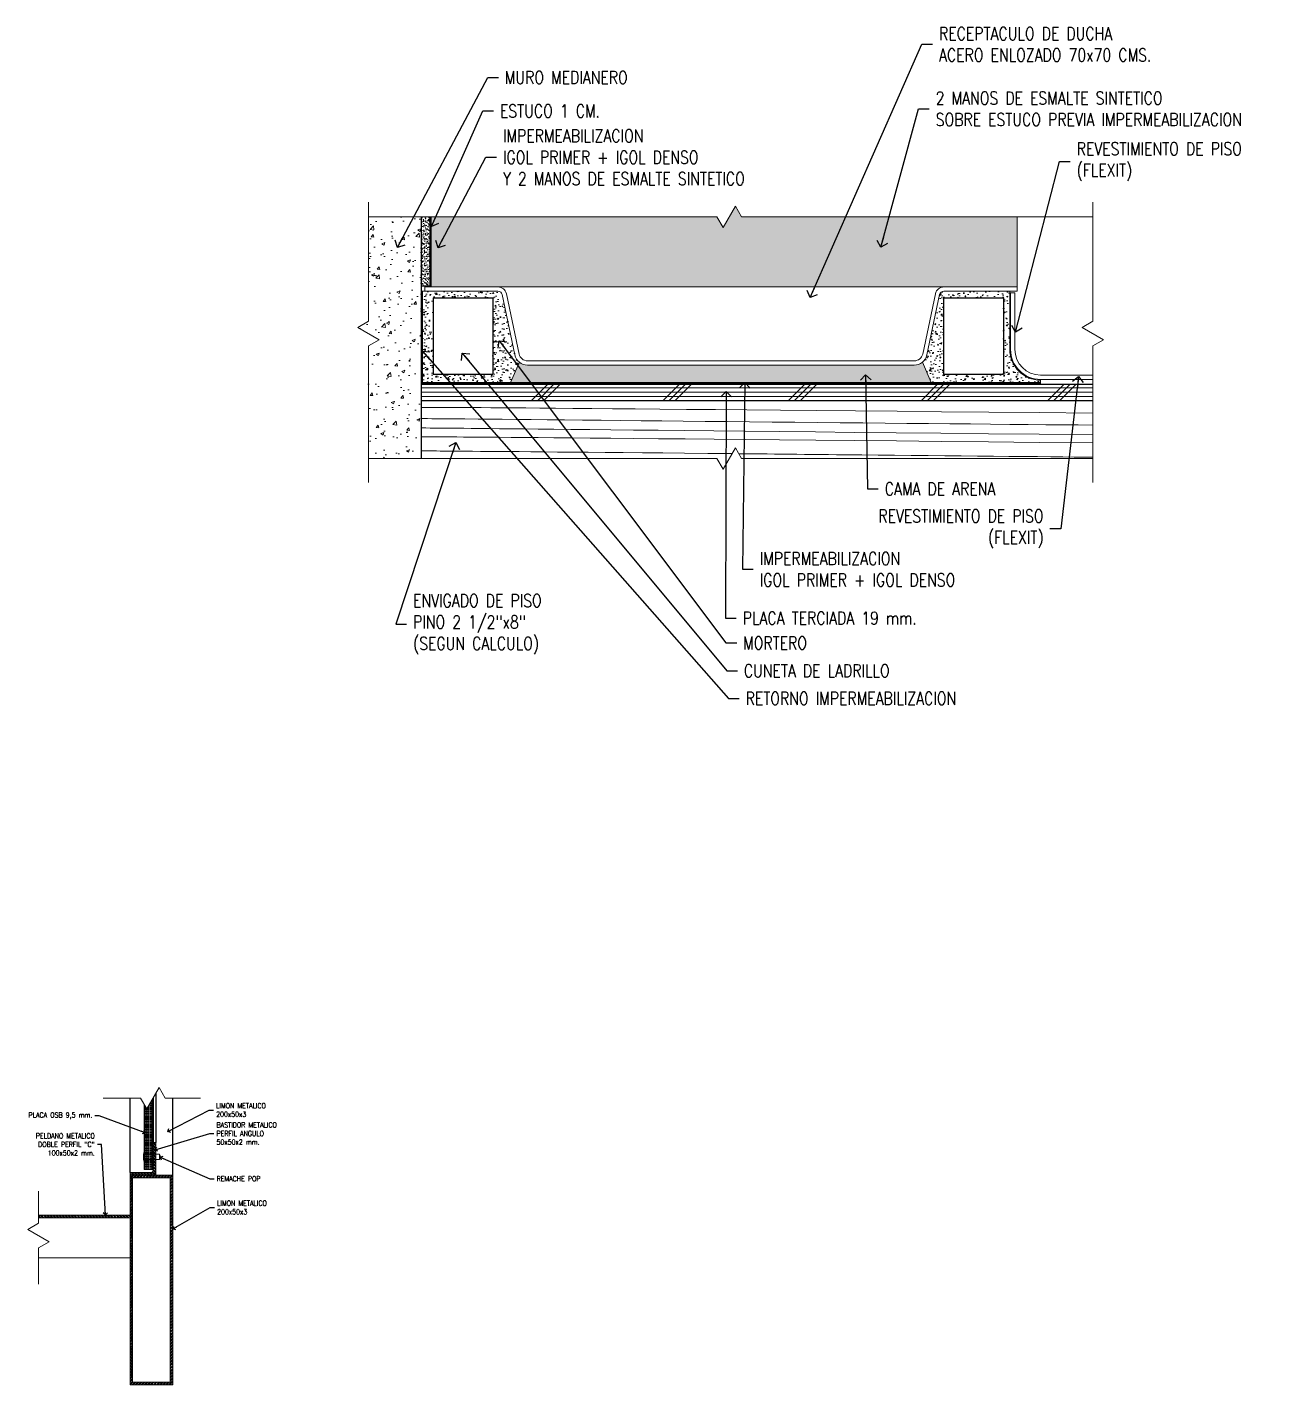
# Model space of a CAD drawing. Header units: metres. Extents: x -40 to 265, y 63 to 163.
# Drawn here: x -34.487 to -33.025, y 64.658 to 66.243 of the extents above; entities that cross this region are included whole.
import ezdxf

# ---------------------------------------------------------------- set-up
doc = ezdxf.new("R2010")
doc.units = ezdxf.units.M
doc.header["$LTSCALE"] = 5
doc.header["$MEASUREMENT"] = 0
doc.layers.get('0').update_dxf_attribs({"color": 30})
for name, color, linetype, lineweight in [('A-ANNO-DIMS', 3, 'Continuous', 18), ('A-ANNO-SYMB', 3, 'Continuous', 18), ('A-ANNO-TEXT', 3, 'Continuous', 18), ('A-DETL-MBND', 3, 'Continuous', 18), ('A-DETL-MCUT', 4, 'Continuous', 25), ('A-DETL-PATT', 8, 'Continuous', 18)]:
    doc.layers.add(name, color=color, linetype=linetype, lineweight=lineweight)
doc.styles.add('E-ROMANS', font='romans.shx', dxfattribs={"width": 0.8})
doc.dimstyles.new('E-0001_ARW_18', dxfattribs={"dimscale": 0.001, "dimtxt": 1.8, "dimasz": 1.8, "dimexe": 0.9, "dimexo": 0.6, "dimgap": 0.9, "dimtad": 0, "dimdec": 0, "dimlfac": 1000, "dimzin": 0, "dimdsep": 46, "dimtxsty": 'E-ROMANS', "dimblk": 'OPEN90', "dimcen": 0.9, "dimclrd": 256, "dimclre": 256, "dimclrt": 256, "dimadec": 0, "dimazin": 0, "dimtfac": 1, "dimtdec": 0, "dimtmove": 1, "dimatfit": 3, "dimldrblk": 'OPEN90', "dimfxl": 1, "dimtfill": 1, "dimtolj": 1, "dimtzin": 0, "dimarcsym": 0})
pattern_1 = [(50, (-0.010333, -0.045208), (0.0143452037, -0.0012550427), [0.0015, -0.0165]), (355, (-0.010333, -0.045208), (-0.0027750267, 0.0150438427), [0.0012, -0.0132]), (100.4514, (-0.009137, -0.045313), (0.0115701876, 0.0137887908), [0.0012748038, -0.0140228422]), (46.1842, (-0.010333, -0.041208), (0.021344821, -0.0033103803), [0.00225, -0.02475]), (96.6356, (-0.008554, -0.041484), (0.018693254, 0.0194823574), [0.001912206, -0.02103426]), (351.1842, (-0.010333, -0.041208), (0.018693239, 0.019482372), [0.0018, -0.0198]), (21, (-0.008333, -0.042208), (0.011938141, -0.0080523778), [0.0015, -0.0165]), (326, (-0.008333, -0.042208), (0.0048663066, 0.014503001), [0.0012, -0.0132]), (71.4514, (-0.007338, -0.04288), (0.0168044526, 0.00645061), [0.0012748038, -0.0140228422]), (37.5, (-0.010333, -0.0452084), (0.0002431971, 0.00665787708), [0, -0.01304, 0, -0.0134, 0, -0.01325]), (7.5, (-0.010333, -0.0452084), (0.00526139075, 0.00788823424), [0, -0.00764, 0, -0.01274, 0, -0.00505]), (327.5, (-0.014793, -0.0452084), (0.01067644872, -0.00045109743), [0, -0.005, 0, -0.0156, 0, -0.0207]), (317.5, (-0.016793, -0.045208), (0.0116637234, 0.0020020996), [0, -0.0065, 0, -0.01036, 0, -0.0147])]
pattern_2 = [(135, (0.1376294, -1.0666082), (-0.00176776695, -0.00176776695), []), (135, (0.1363794, -1.0666082), (-0.00176776695, -0.00176776695), [])]

# ---------------------------------------------------------------- blocks, each defined once
blk = doc.blocks.new('_Open90')
at = {"color": 0, "linetype": 'ByBlock', "lineweight": -2}
for p, q in [((0, 0), (-1, 0)), ((-0.5, 0.5), (0, 0)), ((0, 0), (-0.5, -0.5))]:
    blk.add_line(p, q, dxfattribs=at)

msp = doc.modelspace()

# ---------------------------------------------------------------- hatches: boundary and pattern name
at = {"layer": 'A-DETL-PATT'}
h = msp.add_hatch(dxfattribs=at)
h.set_pattern_fill('DOTS', color=256, scale=0.08, style=0)
h.set_pattern_definition([(0, (-0.010333, -0.0452084), (0.0025, 0.005), [0, -0.005])])
h.paths.add_polyline_path([(-33.417157, 65.939293), (-33.331614, 65.939293), (-33.331614, 66.021023), (-33.653223, 66.021023), (-33.66044, 66.033523), (-33.674873, 66.008523), (-33.68209, 66.021023), (-34.015483, 66.021023), (-34.015483, 65.940577), (-34.015483, 65.939293), (-33.9376, 65.939293)])
h = msp.add_hatch(dxfattribs=at)
h.set_pattern_fill('AR-CONC', color=256, scale=0.005, style=0)
h.set_pattern_definition([(50, (0, 0), (0.035863009, -0.003137607), [0.00375, -0.04125]), (355, (0, 0), (-0.006937567, 0.037609607), [0.003, -0.033]), (100.4514, (0.00299, -0.00026), (0.028925469, 0.034471977), [0.00318701, -0.035057106]), (46.1842, (0, 0.01), (0.053362052, -0.00827595), [0.005625, -0.061875]), (96.6356, (0.004447, 0.00931), (0.046733135, 0.048705894), [0.004780514, -0.05258565]), (351.1842, (0, 0.01), (0.046733097, 0.04870593), [0.0045, -0.0495]), (21, (0.005, 0.0075), (0.029845353, -0.020130945), [0.00375, -0.04125]), (326, (0.005, 0.0075), (0.012165767, 0.036257502), [0.003, -0.033]), (71.4514, (0.007487, 0.005822), (0.042011131, 0.016126525), [0.00318701, -0.035057106]), (37.5, (0, 0), (0.0006079928, 0.0166446927), [0, -0.0326, 0, -0.0335, 0, -0.033125]), (7.5, (0, 0), (0.013153477, 0.0197205856), [0, -0.0191, 0, -0.03185, 0, -0.012625]), (327.5, (-0.01115, 0), (0.0266911218, -0.0011277436), [0, -0.0125, 0, -0.039, 0, -0.05175]), (317.5, (-0.01615, 0), (0.0291593085, 0.005005249), [0, -0.01625, 0, -0.0259, 0, -0.03675])])
h.paths.add_polyline_path([(-34.08865, 65.899229), (-34.10115, 65.892012), (-34.07615, 65.877578), (-34.08865, 65.870361), (-34.08865, 65.738987), (-34.027379, 65.738987), (-34.027379, 66.021023), (-34.08865, 66.021023)])
h = msp.add_hatch(dxfattribs=at)
h.set_pattern_fill('AR-SAND', color=256, scale=0.002, style=0)
h.set_pattern_definition([(37.5, (-0.012, -0.0452084), (-0.00012598672, 0.00385364754), [0, -0.00304, 0, -0.0034, 0, -0.00325]), (7.5, (-0.012, -0.0452084), (0.0035395534, 0.00564429213), [0, -0.00164, 0, -0.00274, 0, -0.00105]), (327.5, (-0.01446, -0.0452084), (0.00622828372, 1.13181e-05), [0, -0.001, 0, -0.0036, 0, -0.0047]), (317.5, (-0.01446, -0.0452084), (0.0060122532, 0.00175535113), [0, -0.0005, 0, -0.00236, 0, -0.0027])])
h.paths.add_polyline_path([(-34.01715, 66.021023), (-34.027722, 66.021023), (-34.027722, 65.940577), (-34.01715, 65.940577)])
h = msp.add_hatch(dxfattribs=at)
h.set_pattern_fill('AR-CONC', color=256, scale=0.002, style=0)
h.set_pattern_definition(pattern_1)
h.paths.add_polyline_path([(-33.932708, 65.930328, 0.35437402), (-33.9376, 65.934293), (-34.023143, 65.934293), (-34.027379, 65.934293), (-34.027379, 65.827891), (-33.922938, 65.827891), (-33.912584, 65.851392, -0.17194826), (-33.917814, 65.85994)])
h.paths.add_polyline_path([(-33.943449, 65.837485), (-34.013449, 65.837485), (-34.013449, 65.926456), (-33.943449, 65.926456)], flags=16)
h = msp.add_hatch(dxfattribs=at)
h.set_pattern_fill('AR-CONC', color=256, scale=0.002, style=0)
h.set_pattern_definition(pattern_1)
h.paths.add_polyline_path([(-33.442174, 65.851392), (-33.431819, 65.827891), (-33.304184, 65.827891), (-33.304184, 65.830346, -0.41421356), (-33.340184, 65.866346), (-33.340184, 65.934293), (-33.417157, 65.934293, 0.35437402), (-33.422049, 65.930328), (-33.436944, 65.85994, -0.17194826)])
h.paths.add_polyline_path([(-33.417508, 65.926456), (-33.347508, 65.926456), (-33.347508, 65.837485), (-33.417508, 65.837485)], flags=16)
h = msp.add_hatch(dxfattribs=at)
h.set_pattern_fill('AR-SAND', color=256, scale=0.002, style=0)
h.set_pattern_definition([(37.5, (-0.010333, -0.0452084), (-0.00012598672, 0.00385364754), [0, -0.00304, 0, -0.0034, 0, -0.00325]), (7.5, (-0.010333, -0.0452084), (0.0035395534, 0.00564429213), [0, -0.00164, 0, -0.00274, 0, -0.00105]), (327.5, (-0.012793, -0.0452084), (0.00622828372, 1.13181e-05), [0, -0.001, 0, -0.0036, 0, -0.0047]), (317.5, (-0.012793, -0.0452084), (0.0060122532, 0.00175535113), [0, -0.0005, 0, -0.00236, 0, -0.0027])])
h.paths.add_polyline_path([(-33.431819, 65.827891), (-33.442174, 65.851392, -0.17194826), (-33.451619, 65.848045), (-33.903139, 65.848045, -0.17194826), (-33.912584, 65.851392), (-33.922938, 65.827891)])
h = msp.add_hatch(dxfattribs=at)
h.set_pattern_fill('ANSI33', color=256, scale=0.01, angle=45, style=0)
h.set_pattern_definition([(90, (0, -1.0666082), (-0.0025, 4e-19), []), (90, (0.00125, -1.0653582), (-0.0025, 4e-19), [0.00125, -0.000625])])
h.paths.add_polyline_path([(-34.341041, 64.991192), (-34.347561, 64.9799), (-34.350541, 64.985061), (-34.350541, 64.909124), (-34.341041, 64.909124)])
h = msp.add_hatch(dxfattribs=at)
h.set_pattern_fill('STEEL', color=256, scale=0.02, angle=90, style=0)
h.set_pattern_definition(pattern_2)
h.paths.add_polyline_path([(-34.337119, 64.940468), (-34.340119, 64.940468), (-34.340119, 64.908421, -0.41421356), (-34.343119, 64.905421), (-34.367119, 64.905421), (-34.367119, 64.902421), (-34.337119, 64.902421)])
h = msp.add_hatch(dxfattribs=at)
h.set_pattern_fill('STEEL', color=256, scale=0.02, style=0)
h.set_pattern_definition([(45, (0.1376294, -1.0666082), (-0.00176776695, 0.00176776695), []), (45, (0.1376294, -1.0653582), (-0.00176776695, 0.00176776695), [])])
h.paths.add_polyline_path([(-34.367119, 64.657698), (-34.317119, 64.657698), (-34.317119, 64.902421), (-34.367119, 64.902421)])
h.paths.add_polyline_path([(-34.364119, 64.660698), (-34.320119, 64.660698), (-34.320119, 64.899421), (-34.364119, 64.899421)], flags=16)
h = msp.add_hatch(dxfattribs=at)
h.set_pattern_fill('STEEL', color=256, scale=0.02, angle=90, style=0)
h.set_pattern_definition(pattern_2)
h.paths.add_polyline_path([(-34.367119, 64.852805), (-34.367119, 64.855805), (-34.47391, 64.855805), (-34.47391, 64.852805)])

# ---------------------------------------------------------------- linework, layer by layer
at = {"layer": 'A-ANNO-SYMB'}
for p, q in [((-34.08865, 65.899229), (-34.08865, 66.038217)), ((-33.2432, 65.899229), (-33.2432, 66.038217)), ((-34.10115, 65.892012), (-34.08865, 65.899229)), ((-33.2557, 65.892012), (-33.2432, 65.899229)), ((-34.07615, 65.877578), (-34.10115, 65.892012)), ((-33.2307, 65.877578), (-33.2557, 65.892012)), ((-34.08865, 65.870361), (-34.07615, 65.877578)), ((-34.08865, 65.710985), (-34.08865, 65.870361)), ((-33.2432, 65.870361), (-33.2307, 65.877578)), ((-33.2432, 65.710985), (-33.2432, 65.870361)), ((-34.347561, 64.9799), (-34.333127, 65.0049)), ((-34.333127, 65.0049), (-34.32591, 64.9924)), ((-34.39864, 64.9924), (-34.354778, 64.9924)), ((-34.354778, 64.9924), (-34.347561, 64.9799)), ((-34.32591, 64.9924), (-34.285013, 64.9924)), ((-34.47391, 64.846348), (-34.47391, 64.883896)), ((-34.48641, 64.839131), (-34.47391, 64.846348)), ((-34.46141, 64.824697), (-34.48641, 64.839131)), ((-34.47391, 64.81748), (-34.46141, 64.824697)), ((-34.47391, 64.775284), (-34.47391, 64.81748))]:
    msp.add_line(p, q, dxfattribs=at)
at = {"layer": 'A-DETL-MBND'}
for p, q in [((-33.66044, 66.033523), (-33.674873, 66.008523)), ((-33.653223, 66.021023), (-33.66044, 66.033523)), ((-33.68209, 66.021023), (-34.08865, 66.021023)), ((-33.674873, 66.008523), (-33.68209, 66.021023)), ((-33.2432, 66.021023), (-33.653223, 66.021023)), ((-34.023143, 65.939293), (-34.023143, 65.934293)), ((-34.023143, 65.939293), (-33.9376, 65.939293)), ((-34.023143, 65.934293), (-33.9376, 65.934293)), ((-33.9376, 65.939293), (-33.417157, 65.939293)), ((-33.932708, 65.930328), (-33.917814, 65.85994)), ((-33.927817, 65.931363), (-33.912922, 65.860975)), ((-33.426941, 65.931363), (-33.441835, 65.860975)), ((-33.422049, 65.930328), (-33.436944, 65.85994)), ((-33.331614, 65.939293), (-33.417157, 65.939293)), ((-33.331614, 65.934293), (-33.417157, 65.934293)), ((-33.334184, 65.932289), (-33.339184, 65.932289)), ((-33.339184, 65.932289), (-33.339184, 65.866346)), ((-33.334184, 65.932289), (-33.334184, 65.866346)), ((-33.331614, 65.939293), (-33.331614, 65.934293)), ((-33.903139, 65.853045), (-33.451619, 65.853045)), ((-33.903139, 65.848045), (-33.451619, 65.848045)), ((-33.304184, 65.836346), (-33.2432, 65.836346)), ((-33.304184, 65.831346), (-33.2432, 65.831346)), ((-33.68209, 65.738987), (-34.08865, 65.738987)), ((-33.674873, 65.726487), (-33.68209, 65.738987)), ((-33.66044, 65.751487), (-33.674873, 65.726487)), ((-33.653223, 65.738987), (-33.66044, 65.751487)), ((-33.2432, 65.738987), (-33.653223, 65.738987)), ((-34.350541, 64.909124), (-34.350541, 64.985061)), ((-34.341041, 64.909124), (-34.341041, 64.991192)), ((-34.340119, 64.940468), (-34.340119, 64.908421)), ((-34.340119, 64.940468), (-34.337119, 64.940468)), ((-34.337119, 64.940468), (-34.337119, 64.902421)), ((-34.350541, 64.928909), (-34.351041, 64.928909)), ((-34.351041, 64.918909), (-34.350541, 64.918909)), ((-34.350541, 64.918909), (-34.350541, 64.928909)), ((-34.337704, 64.926909), (-34.350541, 64.926909)), ((-34.337704, 64.920909), (-34.350541, 64.920909)), ((-34.332704, 64.926909), (-34.337704, 64.926909)), ((-34.332704, 64.920909), (-34.337704, 64.920909)), ((-34.332704, 64.920909), (-34.332704, 64.926909)), ((-34.367119, 64.905421), (-34.367119, 64.902421)), ((-34.367119, 64.905421), (-34.343119, 64.905421)), ((-34.367119, 64.902421), (-34.337119, 64.902421)), ((-34.350541, 64.909124), (-34.341041, 64.909124)), ((-34.47391, 64.855805), (-34.367119, 64.855805)), ((-34.47391, 64.852805), (-34.367119, 64.852805))]:
    msp.add_line(p, q, dxfattribs=at)
msp.add_lwpolyline([(-34.367119, 64.657698), (-34.317119, 64.657698), (-34.317119, 64.902421), (-34.367119, 64.902421), (-34.367119, 64.657698)], dxfattribs=at)
msp.add_lwpolyline([(-34.364119, 64.660698), (-34.320119, 64.660698), (-34.320119, 64.899421), (-34.364119, 64.899421)], close=True, dxfattribs=at)
for centre, radius, start, end in [((-33.9376, 65.929293), 0.01, 11.947984, 90), ((-33.9376, 65.929293), 0.005, 11.947984, 90), ((-33.417157, 65.929293), 0.01, 90, 168.052016), ((-33.417157, 65.929293), 0.005, 90, 168.052016), ((-33.304184, 65.866346), 0.035, 180, 270), ((-33.304184, 65.866346), 0.03, 180, 270), ((-33.903139, 65.863045), 0.015, 191.947984, 270), ((-33.903139, 65.863045), 0.01, 191.947984, 270), ((-33.451619, 65.863045), 0.01, 270, 348.052016), ((-33.451619, 65.863045), 0.015, 270, 348.052016), ((-34.326291, 64.923909), 0.02525, 168.578814, 191.421186), ((-34.336586, 64.923909), 0.004906, 322.297929, 37.702071), ((-34.343119, 64.908421), 0.003, 270, 0)]:
    msp.add_arc(centre, radius, start, end, dxfattribs=at)
at = {"layer": 'A-DETL-MCUT'}
for p, q in [((-34.027379, 66.021023), (-34.027379, 65.738987)), ((-34.01715, 66.021023), (-34.01715, 65.940577)), ((-34.026055, 65.940577), (-34.01715, 65.940577)), ((-34.013449, 65.926456), (-33.943449, 65.926456)), ((-34.013449, 65.926456), (-34.013449, 65.837485)), ((-33.943449, 65.926456), (-33.943449, 65.837485)), ((-33.417508, 65.926456), (-33.417508, 65.837485)), ((-33.417508, 65.926456), (-33.347508, 65.926456)), ((-33.347508, 65.926456), (-33.347508, 65.837485)), ((-34.013449, 65.837485), (-33.943449, 65.837485)), ((-33.417508, 65.837485), (-33.347508, 65.837485)), ((-34.027379, 65.825891), (-33.2432, 65.825891)), ((-34.027379, 65.806891), (-33.2432, 65.806891)), ((-34.337119, 64.997985), (-34.337119, 64.940468)), ((-34.367119, 64.905421), (-34.367119, 64.9924)), ((-34.340119, 64.992789), (-34.340119, 64.940468)), ((-34.317119, 64.902421), (-34.317119, 64.9924))]:
    msp.add_line(p, q, dxfattribs=at)
at = {"layer": 'A-DETL-PATT'}
for p, q in [((-34.087129, 66.021023), (-33.944186, 66.021023)), ((-33.331614, 65.939293), (-33.331614, 66.021023)), ((-34.01715, 65.940577), (-34.027379, 65.940577)), ((-34.023143, 65.934293), (-34.027379, 65.934293)), ((-34.01715, 65.940577), (-34.01715, 65.939293)), ((-33.340184, 65.934293), (-33.340184, 65.866346)), ((-33.912584, 65.851392), (-33.922938, 65.827891)), ((-33.442174, 65.851392), (-33.431819, 65.827891)), ((-34.027379, 65.821391), (-33.2432, 65.821391)), ((-33.898338, 65.806891), (-33.879338, 65.825891)), ((-33.891267, 65.806891), (-33.872267, 65.825891)), ((-33.884195, 65.806891), (-33.865195, 65.825891)), ((-33.744721, 65.806891), (-33.725721, 65.825891)), ((-33.73765, 65.806891), (-33.71865, 65.825891)), ((-33.730579, 65.806891), (-33.711579, 65.825891)), ((-33.598419, 65.806891), (-33.579419, 65.825891)), ((-33.591348, 65.806891), (-33.572348, 65.825891)), ((-33.584277, 65.806891), (-33.565277, 65.825891)), ((-33.44341, 65.806891), (-33.42441, 65.825891)), ((-33.436339, 65.806891), (-33.417339, 65.825891)), ((-33.429268, 65.806891), (-33.410268, 65.825891)), ((-33.304184, 65.831346), (-33.304184, 65.827891)), ((-33.295761, 65.806891), (-33.276761, 65.825891)), ((-33.28869, 65.806891), (-33.26969, 65.825891)), ((-33.281619, 65.806891), (-33.262619, 65.825891)), ((-34.027379, 65.816391), (-33.2432, 65.816391)), ((-34.027379, 65.811391), (-33.2432, 65.811391)), ((-34.47391, 64.805805), (-34.367119, 64.805805))]:
    msp.add_line(p, q, dxfattribs=at)
at = {"layer": 'A-DETL-PATT', "const_width": 0.002}
for points in [[(-34.016048, 66.021023), (-34.016048, 65.939293)], [(-34.026055, 65.934293), (-34.026055, 65.827458), (-33.303824, 65.827458)]]:
    msp.add_lwpolyline(points, dxfattribs=at)
at = {"layer": 'A-DETL-PATT'}
msp.add_arc((-33.304184, 65.866346), 0.036, 180, 270, dxfattribs=at)
for points in [[(-34.027379, 65.798678), (-33.966851, 65.798549), (-33.930323, 65.798417), (-33.2432, 65.792018)], [(-34.027379, 65.774665), (-33.969614, 65.774232), (-33.933641, 65.773798), (-33.2432, 65.766667)], [(-34.027379, 65.764267), (-33.970244, 65.764181), (-33.932611, 65.764053), (-33.2432, 65.757182)], [(-34.027379, 65.747893), (-34.014837, 65.747807), (-33.976399, 65.747681), (-33.664373, 65.744675)]]:
    msp.add_open_spline(points, degree=3, dxfattribs=at)
for points, knots in [([(-34.027379, 65.785607), (-34.019215, 65.78552), (-33.967315, 65.785169), (-33.417718, 65.779568), (-33.2432, 65.777964)], [0.3853937799, 0.3853937799, 0.3853937799, 0.3853937799, 0.3921762565, 0.4120917445, 0.4120917445, 0.4120917445, 0.4120917445]), ([(-33.656463, 65.744599), (-33.61381, 65.744188), (-33.476686, 65.742852), (-33.293134, 65.741023), (-33.2432, 65.740529)], [0.43308594508, 0.43308594508, 0.43308594508, 0.43308594508, 0.43516062102, 0.43905565477, 0.43905565477, 0.43905565477, 0.43905565477])]:
    msp.add_open_spline(points, degree=3, knots=knots, dxfattribs=at)

# ---------------------------------------------------------------- texts
at = {"layer": 'A-ANNO-TEXT', "style": 'E-ROMANS'}
for s, insert, char_height, attachment_point in [('RECEPTACULO DE DUCHA\\PACERO ENLOZADO 70x70 CMS.', (-33.422788, 66.222518), 0.015, 4), ('MURO MEDIANERO', (-33.929606, 66.183784), 0.015, 4), ('2 MANOS DE ESMALTE SINTETICO\\PSOBRE ESTUCO PREVIA IMPERMEABILIZACION', (-33.426649, 66.147189), 0.015, 4), ('ESTUCO 1 CM.', (-33.935291, 66.144735), 0.015, 4), ('IMPERMEABILIZACION\\PIGOL PRIMER + IGOL DENSO\\PY 2 MANOS DE ESMALTE SINTETICO', (-33.931823, 66.090635), 0.015, 4), ('REVESTIMIENTO DE PISO\\P(FLEXIT)', (-33.262088, 66.085557), 0.015, 4), ('CAMA DE ARENA', (-33.486124, 65.703526), 0.015, 4), ('REVESTIMIENTO DE PISO\\P(FLEXIT)', (-33.300772, 65.656976), 0.015, 6), ('IMPERMEABILIZACION\\PIGOL PRIMER + IGOL DENSO', (-33.632123, 65.60974), 0.015, 4), ('ENVIGADO DE PISO\\PPINO 2 1/2"x8"\\P(SEGUN CALCULO)', (-34.036754, 65.545654), 0.015, 4), ('PLACA TERCIADA 19 mm.', (-33.65193, 65.552682), 0.015, 4), ('MORTERO', (-33.651462, 65.523675), 0.015, 4), ('CUNETA DE LADRILLO', (-33.650579, 65.49123), 0.015, 4), ('RETORNO IMPERMEABILIZACION', (-33.648546, 65.458968), 0.015, 4), ('LIMON METALICO\\P200x50x3', (-34.266598, 64.978489), 0.006, 4), ('PLACA OSB 9,5 mm.', (-34.411075, 64.971749), 0.006, 6), ('BASTIDOR METALICO\\PPERFIL ANGULO \\P50x50x2 mm.', (-34.266116, 64.95108), 0.006, 4), ('PELDANO METALICO\\PDOBLE PERFIL "C"\\P100x50x2 mm.', (-34.408246, 64.938346), 0.006, 6), ('REMACHE POP', (-34.266029, 64.898295), 0.006, 4), ('LIMON METALICO\\P200x50x3', (-34.265459, 64.864712), 0.006, 4)]:
    msp.add_mtext(s, dxfattribs=dict(at, insert=insert, char_height=char_height, attachment_point=attachment_point))

# ---------------------------------------------------------------- leaders
at = {"layer": 'A-ANNO-DIMS', "annotation_type": 0, "has_hookline": 1}
for points, hookline_direction, text_width in [([(-33.573355, 65.926837), (-33.442788, 66.222518), (-33.430288, 66.222518)], 0, 0.281143), ([(-34.054942, 65.985384), (-33.949606, 66.183784), (-33.937106, 66.183784)], 0, 0.158286), ([(-34.015104, 66.009969), (-33.955291, 66.144735), (-33.942791, 66.144735)], 0, 0.130857), ([(-33.490647, 65.985749), (-33.446649, 66.147189), (-33.434149, 66.147189)], 0, 0.401714), ([(-34.007608, 65.985102), (-33.951823, 66.090635), (-33.939323, 66.090635)], 0, 0.325714), ([(-33.333443, 65.886482), (-33.282088, 66.085557), (-33.269588, 66.085557)], 0, 0.216), ([(-33.936103, 65.876436), (-33.671462, 65.523675), (-33.658962, 65.523675)], 0, 0.078857), ([(-34.02589, 65.864136), (-33.668546, 65.458968), (-33.656046, 65.458968)], 0, 0.271429), ([(-33.979314, 65.862044), (-33.670579, 65.49123), (-33.658079, 65.49123)], 0, 0.191429), ([(-33.259864, 65.834796), (-33.280772, 65.656976), (-33.293272, 65.656976)], 1, 0.216), ([(-33.508471, 65.836862), (-33.506124, 65.703526), (-33.493624, 65.703526)], 0, 0.146857), ([(-33.649488, 65.827561), (-33.652123, 65.60974), (-33.639623, 65.60974)], 0, 0.261143), ([(-33.67115, 65.81726), (-33.67193, 65.552682), (-33.65943, 65.552682)], 0, 0.229714), ([(-33.986668, 65.757508), (-34.056754, 65.545654), (-34.044254, 65.545654)], 0, 0.168571)]:
    msp.add_leader(points, dimstyle='E-0001_ARW_18', override={"dimscale": 1, "dimtxt": 0.015, "dimasz": 0.0125, "dimexe": 0.0375, "dimexo": 0.00125, "dimgap": 0.0075, "dimtad": 0, "dimtxsty": 'E-ROMANS', "dimcen": 0.5, "dimclrd": 1, "dimclre": 1, "dimclrt": 2, "dimtfac": 0.5, "dimtofl": 0, "dimtmove": 2}, dxfattribs=dict(at, hookline_direction=hookline_direction, text_width=text_width))
at = {"layer": 'A-ANNO-SYMB', "annotation_type": 0, "has_hookline": 1}
for points, hookline_direction, text_width in [([(-34.322899, 64.953456), (-34.274598, 64.978489), (-34.269598, 64.978489)], 0, 0.0576), ([(-34.349549, 64.952042), (-34.403075, 64.971749), (-34.408075, 64.971749)], 1, 0.076114), ([(-34.337677, 64.932031), (-34.274116, 64.95108), (-34.269116, 64.95108)], 0, 0.069943), ([(-34.3957, 64.855973), (-34.400246, 64.938346), (-34.405246, 64.938346)], 1, 0.068343), ([(-34.331793, 64.92335), (-34.274029, 64.898295), (-34.269029, 64.898295)], 0, 0.050743), ([(-34.316982, 64.839679), (-34.273459, 64.864712), (-34.268459, 64.864712)], 0, 0.0576)]:
    msp.add_leader(points, dimstyle='E-0001_ARW_18', override={"dimscale": 1, "dimtxt": 0.06, "dimasz": 0.005, "dimexe": 0.0015, "dimexo": 0.0005, "dimgap": 0.003, "dimtad": 0, "dimtxsty": 'E-ROMANS', "dimcen": 0.5, "dimclrd": 1, "dimclre": 1, "dimclrt": 2, "dimtfac": 0.5, "dimtofl": 0}, dxfattribs=dict(at, hookline_direction=hookline_direction, text_width=text_width))

doc.saveas('drawing.dxf')
